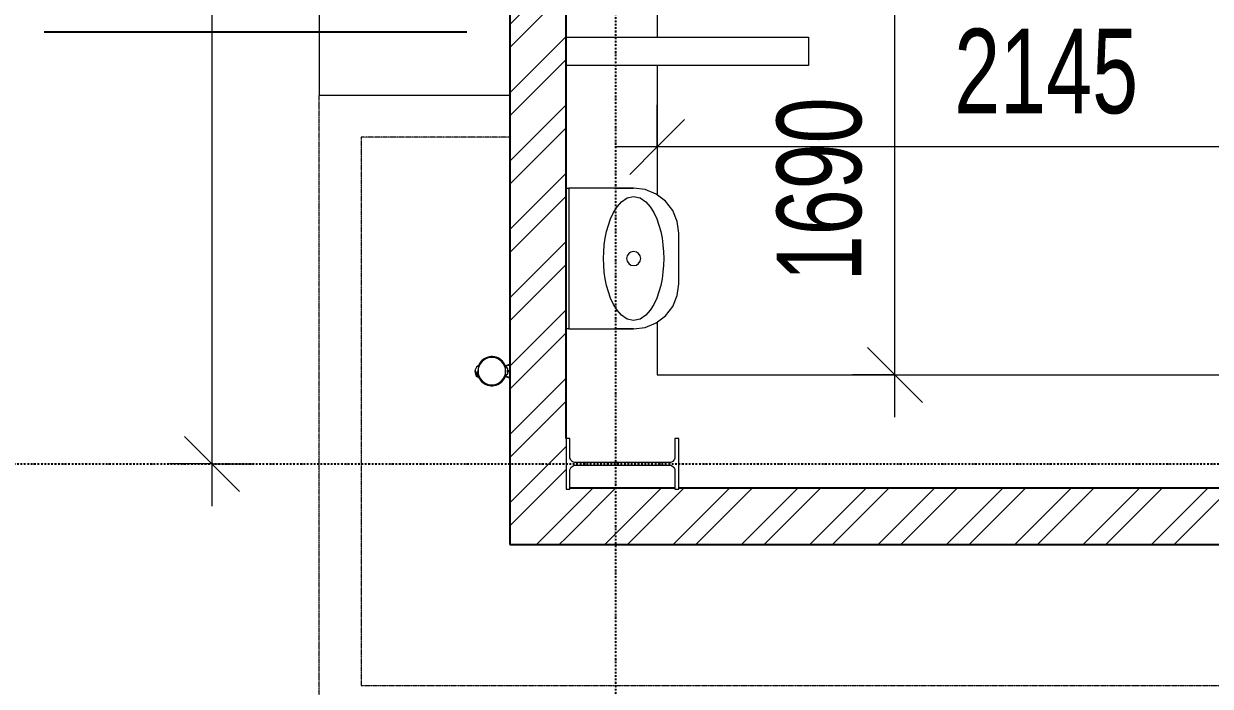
# Model space of a CAD drawing. Header units: millimetres. Extents: x 2179 to 44859, y 3478 to 159868.
# Drawn here: x 17199 to 21410, y 124911 to 127262 of the extents above; entities that cross this region are included whole.
import ezdxf

# ---------------------------------------------------------------- set-up
doc = ezdxf.new("R2010")
doc.units = ezdxf.units.MM
for name, pattern in [('1_Čerchovaná 1_0mm', [2.4, 1.2, -0.6, 0, -0.6]), ('1_Čerchovaná 6_0mm', [12, 6, -3, 0, -3]), ('3_Čárkovaná 1_0mm', [2, 1, -1])]:
    doc.linetypes.add(name, pattern=pattern)
for name, color, linetype, lineweight in [('A-ANNO-DIMS', 7, 'Continuous', 9), ('A-ANNO-DIMS-150', 7, 'Continuous', 9), ('A-DETL-MBND', 7, '3_Čárkovaná 1_0mm', 9), ('A-FLOR', 7, 'Continuous', 9), ('A-WALL', 7, 'Continuous', 9), ('A-WALL-1', 7, 'Continuous', 25), ('G-ANNO-DIMS-1', 7, 'Continuous', 25), ('P-SANR-FIXT', 7, 'Continuous', 9), ('S-COLS', 7, 'Continuous', 9)]:
    doc.layers.add(name, color=color, linetype=linetype, lineweight=lineweight)
for name, color, linetype, lineweight, true_color in [('A-GENM-1', 7, 'Continuous', 9, 0x646464), ('A-GENM-2', 7, '1_Čerchovaná 1_0mm', 9, 0x646464), ('A-WALL-PATT-1', 9, 'Continuous', 9, 0x808080), ('S-GRID-1', 9, '1_Čerchovaná 6_0mm', 25, 0x808080)]:
    doc.layers.add(name, color=color, linetype=linetype, lineweight=lineweight, true_color=true_color)
doc.styles.add('Arial_1', font='arial.ttf', dxfattribs={"width": 0.7, "height": 300})
doc.dimstyles.new('Vnitřní_-_průhledné_1', dxfattribs={"dimscale": 304.8, "dimtxt": 306.07782, "dimasz": 0.639764, "dimexe": 0.492126, "dimexo": 0.0625, "dimgap": 0.098425, "dimtad": 1, "dimdec": 0, "dimrnd": 5, "dimzin": 0, "dimdsep": 46, "dimtxsty": 'Arial_1', "dimblk1": 'OBLIQUE', "dimblk2": 'OBLIQUE', "dimsah": 1, "dimcen": 0.09, "dimdle": 0.492126, "dimazin": 0, "dimtfac": 1, "dimtdec": 4, "dimtix": 1, "dimtmove": 2, "dimatfit": 3, "dimfxl": 0.492126, "dimfxlon": 1, "dimtvp": 1, "dimtolj": 1, "dimtzin": 0, "dimarcsym": 2})
pattern_1 = [(45.00036, (-161918.41, 0), (-121.23422, 121.2327), []), (45.00036, (-161837.59, 0.0005), (-121.23422, 121.2327), [])]

# ---------------------------------------------------------------- blocks, each defined once
blk = doc.blocks.new('Sloup IPE - 388045-1NP _ stroje - KOTVÍCÍ BODY')
at = {"layer": 'S-COLS'}
for p, q in [((219972.9, 14540), (219880.2, 14385.7)), ((219951.1, 14477.6), (219984.5, 14533.1)), ((219984.5, 14533.1), (219972.9, 14540)), ((220242, 14278.3), (219958.3, 14448.8)), ((219891.7, 14378.8), (219925.1, 14434.2)), ((219953.9, 14441.4), (220237.6, 14270.9)), ((219880.2, 14385.7), (219891.7, 14378.8)), ((220223, 14179.7), (220315.7, 14333.9)), ((220304.2, 14340.9), (220270.8, 14285.4)), ((220315.7, 14333.9), (220304.2, 14340.9)), ((220244.8, 14242.1), (220211.4, 14186.6)), ((220211.4, 14186.6), (220223, 14179.7))]:
    blk.add_line(p, q, dxfattribs=at)
at = {"layer": 'S-COLS', "flags": 128}
for points in [[(219925.1, 14434.2), (219927.9, 14438), (219931.6, 14441), (219935.8, 14443.1), (219940.3, 14444.2), (219945, 14444.3), (219949.6, 14443.4), (219953.9, 14441.4)], [(219958.3, 14448.8), (219954.6, 14451.7), (219951.6, 14455.3), (219949.5, 14459.5), (219948.3, 14464), (219948.2, 14468.7), (219949.2, 14473.3), (219951.1, 14477.6)], [(220270.8, 14285.4), (220268, 14281.7), (220264.4, 14278.7), (220260.2, 14276.6), (220255.6, 14275.4), (220250.9, 14275.4), (220246.3, 14276.3), (220242, 14278.3)], [(220237.6, 14270.9), (220241.3, 14268), (220244.3, 14264.4), (220246.5, 14260.2), (220247.6, 14255.7), (220247.7, 14251), (220246.7, 14246.4), (220244.8, 14242.1)]]:
    blk.add_lwpolyline(points, dxfattribs=at)
blk = doc.blocks.new('Construction_Roof-Accessories_Lindab_Round- - Lindab Round Downpipe System 150_100 High Build Polyester 001 Antique White-794159-1NP _ stroje - KOTVÍCÍ BODY')
at = {"layer": 'A-GENM-1'}
for p, q in [((180825.9, 126048.4), (180826.7, 126048.4)), ((180826.7, 126048.4), (180825.9, 126048.4)), ((180827.2, 126044.8), (180828, 126044.8)), ((180828, 126044.8), (180827.2, 126044.8)), ((180827.2, 126044.8), (180828, 126044.8)), ((180828.7, 126042.9), (180827.8, 126042.9)), ((180828.7, 126042.9), (180827.8, 126042.9)), ((180842.2, 126053.7), (180829.1, 126047.9)), ((180829.4, 126047.2), (180842.2, 126052.8)), ((180723.4, 126022.1), (180724.4, 126022.3)), ((180726.5, 126026), (180725.2, 126025.6)), ((180728.1, 126026.1), (180727.3, 126026.1)), ((180728.4, 126013.6), (180729.4, 126014.2)), ((180729.1, 126012.8), (180729, 126010.3)), ((180729.9, 126012.8), (180729.1, 126012.8)), ((180729.8, 126010.3), (180729.9, 126012.8)), ((180826.7, 126010.1), (180825.9, 126010.1)), ((180825.9, 126010.1), (180826.7, 126010.1)), ((180828, 126013.7), (180827.2, 126013.7)), ((180827.2, 126013.7), (180828, 126013.7)), ((180828, 126013.7), (180827.2, 126013.7)), ((180827.8, 126015.5), (180828.7, 126015.5)), ((180827.8, 126015.5), (180828.7, 126015.5)), ((180829.1, 126010.6), (180842.2, 126005)), ((180842.2, 126006), (180829.4, 126011.3)), ((180836.2, 126032.8), (180835.4, 126032.8)), ((180835.4, 126032.8), (180836.2, 126032.8)), ((180835.4, 126025.8), (180836.2, 126025.8)), ((180836.2, 126025.8), (180835.4, 126025.8)), ((180836.4, 126030.8), (180835.6, 126030.8)), ((180836.4, 126030.8), (180835.6, 126030.8)), ((180836.4, 126030.8), (180835.6, 126030.8)), ((180836.4, 126030.8), (180835.6, 126030.8)), ((180835.6, 126027.7), (180836.4, 126027.7)), ((180836.4, 126027.7), (180835.6, 126027.7)), ((180835.6, 126027.7), (180836.4, 126027.7)), ((180836.4, 126027.7), (180835.6, 126027.7))]:
    blk.add_line(p, q, dxfattribs=at)
for centre, radius, start, end in [((180778.9, 126029.2), 50, 0, 180), ((180778.9, 126029.2), 49, 0, 180), ((180778.8, 126029.2), 51.6, 16.3681, 157.3931), ((180778.8, 126029.2), 50.8, 16.3681, 157.3931), ((180778.8, 126029.2), 51.6, 21.7567, 80.1575), ((180778.8, 126029.2), 50.8, 22.1204, 80.0009), ((180743.2, 126028), 24.4, 127.0395, 230.0783), ((180743.2, 126028), 23.6, 127.6767, 230.0783), ((180730.2, 126045.4), 2.73, 97.2723, 129.3572), ((180730.2, 126045.4), 1.93, 97.2723, 139.0987), ((180729.7, 126049.7), 1.62, 277.2723, 337.3931), ((180729.7, 126049.7), 2.42, 277.2723, 337.3931), ((180830.8, 126044.7), 3.6, 118, 178.6506), ((180830.6, 126044.5), 3.23, 196.3681, 264.5913), ((180830.8, 126044.7), 2.8, 118, 178.265), ((180830.6, 126044.5), 2.43, 196.3681, 264.5913), ((180829.9, 126036.3), 5, 11.7107, 84.5913), ((180829.9, 126036.3), 5.8, 11.7107, 83.3681), ((180795.9, 126029.2), 39.6, 5.0756, 11.7107), ((180795.9, 126029.2), 40.4, 4.9749, 11.7107), ((180726.1, 126022.9), 2.81, 109.1156, 196.8844), ((180756.4, 126031.8), 33.4, 196.48, 212.8493), ((180726.7, 126025.5), 0.615, 4.1522, 109.1156), ((180778.8, 126029.2), 51.6, 183.5413, 343.6779), ((180778.8, 126029.2), 51.6, 184.1522, 196.9374), ((180728.4, 126010.4), 1.4, 230.0783, 357.0507), ((180728.4, 126010.4), 0.601, 230.0783, 355.9217), ((180778.8, 126029.2), 50.8, 183.5971, 343.6852), ((180778.9, 126029.2), 50, 180, 0), ((180778.9, 126029.2), 49, 180, 0), ((180778.8, 126029.2), 50.8, 279.9991, 337.8843), ((180778.8, 126029.2), 51.6, 279.8425, 338.2417), ((180830.8, 126013.8), 3.6, 181.3494, 242), ((180830.6, 126014), 3.23, 95.4087, 162.8146), ((180830.8, 126013.8), 2.8, 181.735, 242), ((180830.6, 126014), 2.43, 95.4087, 162.6821), ((180829.9, 126022.2), 5, 275.4087, 348.2893), ((180829.9, 126022.2), 5.8, 276.6319, 348.2893), ((180795.9, 126029.2), 39.6, 348.2893, 355.0705), ((180795.9, 126029.2), 40.4, 348.2893, 355.1683)]:
    blk.add_arc(centre, radius, start, end, dxfattribs=at)
for points, knots in [([(180787.6, 126080.1), (180786.6, 126080.3), (180784.7, 126080.5), (180782, 126080.8), (180779.4, 126080.9), (180777, 126080.8), (180774.9, 126080.7), (180773.3, 126080.6), (180772, 126080.4), (180771.2, 126080.3), (180771, 126080.3), (180771.5, 126080.3), (180772.7, 126080.5), (180773.9, 126080.6), (180775, 126080.7), (180776.2, 126080.8), (180778, 126080.9), (180781.7, 126080.8), (180785.2, 126080.5), (180787.6, 126080.1)], [0, 0, 0, 0, 0.055556, 0.111111, 0.166667, 0.222222, 0.277778, 0.333333, 0.388889, 0.444444, 0.513889, 0.583333, 0.652778, 0.6875, 0.722222, 0.756944, 0.791667, 0.861111, 1, 1, 1, 1]), ([(180787.6, 126079.3), (180786.6, 126079.5), (180784.7, 126079.7), (180782, 126080), (180779.4, 126080.1), (180777, 126080), (180774.9, 126079.9), (180773.3, 126079.8), (180772, 126079.6), (180771.2, 126079.5), (180771, 126079.5), (180771.5, 126079.5), (180772.7, 126079.7), (180773.9, 126079.8), (180775, 126079.9), (180776.2, 126080), (180778, 126080.1), (180781.7, 126080), (180785.2, 126079.7), (180787.6, 126079.3)], [0, 0, 0, 0, 0.055556, 0.111111, 0.166667, 0.222222, 0.277778, 0.333333, 0.388889, 0.444444, 0.513889, 0.583333, 0.652778, 0.6875, 0.722222, 0.756944, 0.791667, 0.861111, 1, 1, 1, 1]), ([(180825.9, 126048.4), (180825.9, 126048.2), (180826.1, 126047.8), (180826.3, 126047.3), (180826.4, 126046.9), (180826.5, 126046.7), (180826.5, 126046.6), (180826.5, 126046.6), (180826.5, 126046.6)], [-1, -1, -1, -1, -0.785714, -0.571429, -0.428571, -0.285714, -0.142857, 0, 0, 0, 0]), ([(180826.5, 126046.6), (180826.5, 126046.6), (180826.5, 126046.6), (180826.5, 126046.8), (180826.4, 126047), (180826.3, 126047.2), (180826.1, 126047.7), (180826, 126048.1), (180825.9, 126048.4)], [-1, -1, -1, -1, -0.785714, -0.678571, -0.571429, -0.428571, -0.285714, 0, 0, 0, 0]), ([(180826.5, 126046.6), (180826.5, 126046.6), (180826.5, 126046.6), (180826.6, 126046.5), (180826.6, 126046.3), (180826.8, 126046), (180826.9, 126045.7), (180827, 126045.4)], [-1, -1, -1, -1, -0.833333, -0.666667, -0.5, -0.333333, 0, 0, 0, 0]), ([(180827, 126045.4), (180826.9, 126045.7), (180826.8, 126046), (180826.6, 126046.3), (180826.6, 126046.5), (180826.5, 126046.6), (180826.5, 126046.6), (180826.5, 126046.6)], [-1, -1, -1, -1, -0.666667, -0.5, -0.333333, -0.166667, 0, 0, 0, 0]), ([(180826.7, 126048.4), (180826.8, 126048.2), (180827, 126047.8), (180827.1, 126047.3), (180827.3, 126046.9), (180827.3, 126046.7), (180827.4, 126046.6), (180827.4, 126046.6), (180827.4, 126046.6)], [-1, -1, -1, -1, -0.785714, -0.571429, -0.428571, -0.285714, -0.142857, 0, 0, 0, 0]), ([(180827.4, 126046.6), (180827.4, 126046.6), (180827.4, 126046.6), (180827.3, 126046.8), (180827.3, 126047), (180827.2, 126047.2), (180827, 126047.7), (180826.8, 126048.1), (180826.7, 126048.4)], [-1, -1, -1, -1, -0.785714, -0.678571, -0.571429, -0.428571, -0.285714, 0, 0, 0, 0]), ([(180827, 126045.4), (180827, 126045.2), (180827.2, 126044.8), (180827.3, 126044.3), (180827.5, 126043.9), (180827.5, 126043.7), (180827.5, 126043.6)], [-1, -1, -1, -1, -0.7, -0.4, -0.2, 0, 0, 0, 0]), ([(180827.5, 126043.6), (180827.5, 126043.7), (180827.4, 126044.1), (180827.2, 126044.7), (180827, 126045.2), (180827, 126045.4)], [-1, -1, -1, -1, -0.7, -0.4, 0, 0, 0, 0]), ([(180827.4, 126046.6), (180827.4, 126046.6), (180827.4, 126046.6), (180827.4, 126046.5), (180827.5, 126046.3), (180827.6, 126046), (180827.7, 126045.7), (180827.8, 126045.4)], [-1, -1, -1, -1, -0.833333, -0.666667, -0.5, -0.333333, 0, 0, 0, 0]), ([(180827.8, 126045.4), (180827.7, 126045.7), (180827.6, 126046), (180827.5, 126046.3), (180827.4, 126046.5), (180827.4, 126046.6), (180827.4, 126046.6), (180827.4, 126046.6)], [-1, -1, -1, -1, -0.666667, -0.5, -0.333333, -0.166667, 0, 0, 0, 0]), ([(180827.8, 126042.9), (180827.8, 126042.9), (180827.8, 126043), (180827.8, 126043), (180827.7, 126043.1), (180827.6, 126043.3), (180827.6, 126043.5), (180827.5, 126043.6)], [-1, -1, -1, -1, -0.75, -0.625, -0.5, -0.25, 0, 0, 0, 0]), ([(180827.5, 126043.6), (180827.6, 126043.5), (180827.6, 126043.3), (180827.7, 126043.1), (180827.8, 126043), (180827.8, 126043), (180827.8, 126042.9), (180827.8, 126042.9)], [-1, -1, -1, -1, -0.75, -0.5, -0.375, -0.25, 0, 0, 0, 0]), ([(180827.8, 126045.4), (180827.9, 126045.1), (180828, 126044.7), (180828.2, 126044.2), (180828.3, 126043.9), (180828.3, 126043.8)], [-1, -1, -1, -1, -0.5, -0.25, 0, 0, 0, 0]), ([(180828.3, 126043.8), (180828.3, 126043.9), (180828.2, 126044.2), (180828, 126044.7), (180827.9, 126045.1), (180827.8, 126045.4)], [-1, -1, -1, -1, -0.75, -0.5, 0, 0, 0, 0]), ([(180828.7, 126042.9), (180828.8, 126042.9), (180828.7, 126042.9), (180828.7, 126043), (180828.6, 126043.1), (180828.5, 126043.3), (180828.4, 126043.6), (180828.3, 126043.8)], [-1, -1, -1, -1, -0.85, -0.7, -0.55, -0.4, 0, 0, 0, 0]), ([(180828.3, 126043.8), (180828.4, 126043.7), (180828.4, 126043.5), (180828.5, 126043.3), (180828.6, 126043.2), (180828.7, 126043.1), (180828.7, 126043), (180828.7, 126043), (180828.7, 126042.9), (180828.7, 126042.9)], [-1, -1, -1, -1, -0.75, -0.625, -0.5, -0.375, -0.25, -0.125, 0, 0, 0, 0]), ([(180828.7, 126042.9), (180828.7, 126042.9), (180828.7, 126043), (180828.7, 126043), (180828.7, 126043.1), (180828.6, 126043.2), (180828.5, 126043.3), (180828.4, 126043.5), (180828.4, 126043.7), (180828.3, 126043.8)], [-1, -1, -1, -1, -0.875, -0.75, -0.625, -0.5, -0.375, -0.25, 0, 0, 0, 0]), ([(180828.3, 126043.8), (180828.4, 126043.6), (180828.5, 126043.4), (180828.6, 126043.2), (180828.6, 126043.1), (180828.7, 126043), (180828.7, 126043), (180828.7, 126043), (180828.7, 126042.9)], [-1, -1, -1, -1, -0.7, -0.55, -0.4, -0.3, -0.2, -0.1, -0.1, -0.1, -0.1]), ([(180826.5, 126011.9), (180826.5, 126011.9), (180826.5, 126011.9), (180826.5, 126011.8), (180826.4, 126011.5), (180826.3, 126011.2), (180826.1, 126010.7), (180825.9, 126010.3), (180825.9, 126010.1)], [0, 0, 0, 0, 0.142857, 0.285714, 0.428571, 0.571429, 0.785714, 1, 1, 1, 1]), ([(180825.9, 126010.1), (180826, 126010.4), (180826.1, 126010.8), (180826.3, 126011.3), (180826.4, 126011.5), (180826.5, 126011.7), (180826.5, 126011.9), (180826.5, 126011.9), (180826.5, 126011.9)], [0, 0, 0, 0, 0.285714, 0.428571, 0.571429, 0.678571, 0.785714, 1, 1, 1, 1]), ([(180827, 126013.1), (180826.9, 126012.8), (180826.8, 126012.5), (180826.6, 126012.2), (180826.6, 126012), (180826.5, 126011.9), (180826.5, 126011.9), (180826.5, 126011.9)], [0, 0, 0, 0, 0.333333, 0.5, 0.666667, 0.833333, 1, 1, 1, 1]), ([(180826.5, 126011.9), (180826.5, 126011.9), (180826.5, 126011.9), (180826.6, 126012), (180826.6, 126012.2), (180826.8, 126012.5), (180826.9, 126012.8), (180827, 126013.1)], [0, 0, 0, 0, 0.166667, 0.333333, 0.5, 0.666667, 1, 1, 1, 1]), ([(180827.4, 126011.9), (180827.4, 126011.9), (180827.4, 126011.9), (180827.3, 126011.8), (180827.3, 126011.5), (180827.1, 126011.2), (180827, 126010.7), (180826.8, 126010.3), (180826.7, 126010.1)], [0, 0, 0, 0, 0.142857, 0.285714, 0.428571, 0.571429, 0.785714, 1, 1, 1, 1]), ([(180826.7, 126010.1), (180826.8, 126010.4), (180827, 126010.8), (180827.2, 126011.3), (180827.3, 126011.5), (180827.3, 126011.7), (180827.4, 126011.9), (180827.4, 126011.9), (180827.4, 126011.9)], [0, 0, 0, 0, 0.285714, 0.428571, 0.571429, 0.678571, 0.785714, 1, 1, 1, 1]), ([(180827.6, 126015), (180827.5, 126014.9), (180827.5, 126014.7), (180827.3, 126014.2), (180827.2, 126013.7), (180827, 126013.3), (180827, 126013.1)], [0, 0, 0, 0, 0.2, 0.4, 0.7, 1, 1, 1, 1]), ([(180827, 126013.1), (180827.1, 126013.3), (180827.2, 126013.8), (180827.4, 126014.5), (180827.5, 126014.8), (180827.6, 126015)], [0, 0, 0, 0, 0.4, 0.7, 1, 1, 1, 1]), ([(180827.8, 126013.1), (180827.7, 126012.8), (180827.6, 126012.5), (180827.5, 126012.2), (180827.4, 126011.9), (180827.4, 126011.8), (180827.4, 126011.9)], [0, 0, 0, 0, 0.333333, 0.5, 0.666667, 1, 1, 1, 1]), ([(180827.4, 126011.9), (180827.4, 126011.8), (180827.4, 126011.9), (180827.5, 126012.2), (180827.6, 126012.5), (180827.7, 126012.8), (180827.8, 126013.1)], [0, 0, 0, 0, 0.333333, 0.5, 0.666667, 1, 1, 1, 1]), ([(180828.3, 126014.7), (180828.3, 126014.6), (180828.2, 126014.4), (180828, 126013.8), (180827.9, 126013.4), (180827.8, 126013.1)], [0, 0, 0, 0, 0.25, 0.5, 1, 1, 1, 1]), ([(180827.8, 126013.1), (180827.9, 126013.4), (180828, 126013.8), (180828.2, 126014.4), (180828.3, 126014.6), (180828.3, 126014.7)], [0, 0, 0, 0, 0.5, 0.75, 1, 1, 1, 1]), ([(180828.3, 126014.7), (180828.4, 126015), (180828.5, 126015.2), (180828.6, 126015.4), (180828.7, 126015.5), (180828.7, 126015.5), (180828.8, 126015.6), (180828.7, 126015.5)], [0, 0, 0, 0, 0.4, 0.55, 0.7, 0.85, 1, 1, 1, 1]), ([(180828.7, 126015.5), (180828.7, 126015.5), (180828.7, 126015.5), (180828.7, 126015.5), (180828.7, 126015.4), (180828.6, 126015.3), (180828.5, 126015.2), (180828.4, 126015), (180828.4, 126014.9), (180828.3, 126014.7)], [0, 0, 0, 0, 0.125, 0.25, 0.375, 0.5, 0.625, 0.75, 1, 1, 1, 1]), ([(180828.3, 126014.7), (180828.4, 126014.9), (180828.4, 126015), (180828.5, 126015.2), (180828.6, 126015.3), (180828.7, 126015.4), (180828.7, 126015.5), (180828.7, 126015.5), (180828.7, 126015.5), (180828.7, 126015.5)], [0, 0, 0, 0, 0.25, 0.375, 0.5, 0.625, 0.75, 0.875, 1, 1, 1, 1]), ([(180828.7, 126015.5), (180828.8, 126015.5), (180828.8, 126015.5), (180828.7, 126015.5), (180828.7, 126015.5), (180828.7, 126015.4), (180828.6, 126015.3), (180828.5, 126015.1), (180828.4, 126014.9), (180828.3, 126014.7)], [0, 0, 0, 0, 0.1, 0.2, 0.3, 0.4, 0.55, 0.7, 1, 1, 1, 1]), ([(180835.6, 126030.8), (180835.6, 126030.8), (180835.6, 126030.9), (180835.5, 126031.2), (180835.5, 126031.5), (180835.5, 126032), (180835.5, 126032.5), (180835.4, 126032.8)], [-1, -1, -1, -1, -0.785714, -0.571429, -0.428571, -0.285714, 0, 0, 0, 0]), ([(180835.4, 126032.8), (180835.5, 126032.5), (180835.5, 126032.1), (180835.5, 126031.6), (180835.5, 126031.2), (180835.6, 126030.9), (180835.6, 126030.8), (180835.6, 126030.8)], [-1, -1, -1, -1, -0.785714, -0.571429, -0.428571, -0.285714, 0, 0, 0, 0]), ([(180835.4, 126025.8), (180835.4, 126025.8), (180835.5, 126026), (180835.5, 126026.5), (180835.5, 126027.1), (180835.6, 126027.7), (180835.6, 126028.3), (180835.6, 126028.8), (180835.6, 126029.3), (180835.6, 126029.9), (180835.6, 126030.5), (180835.5, 126031.1), (180835.5, 126031.6), (180835.5, 126032), (180835.5, 126032.4), (180835.4, 126032.6), (180835.4, 126032.8), (180835.4, 126032.8), (180835.4, 126032.8)], [-1, -1, -1, -1, -0.861111, -0.791667, -0.722222, -0.652778, -0.583333, -0.548611, -0.513889, -0.444444, -0.388889, -0.333333, -0.277778, -0.222222, -0.166667, -0.111111, -0.055556, 0, 0, 0, 0]), ([(180835.4, 126032.8), (180835.4, 126032.8), (180835.4, 126032.7), (180835.5, 126032.1), (180835.5, 126031.6), (180835.6, 126031), (180835.6, 126030.4), (180835.6, 126029.9), (180835.6, 126029.4), (180835.6, 126028.8), (180835.6, 126028.1), (180835.6, 126027.6), (180835.5, 126027.1), (180835.5, 126026.6), (180835.5, 126026.3), (180835.5, 126026), (180835.4, 126025.9), (180835.4, 126025.8), (180835.4, 126025.8)], [-1, -1, -1, -1, -0.861111, -0.791667, -0.722222, -0.652778, -0.583333, -0.548611, -0.513889, -0.444444, -0.388889, -0.333333, -0.277778, -0.222222, -0.166667, -0.111111, -0.055556, 0, 0, 0, 0]), ([(180835.4, 126025.8), (180835.5, 126026.2), (180835.5, 126026.6), (180835.5, 126027.2), (180835.6, 126027.6), (180835.6, 126027.7), (180835.6, 126027.7)], [-1, -1, -1, -1, -0.666667, -0.5, -0.333333, 0, 0, 0, 0]), ([(180835.6, 126027.7), (180835.6, 126027.7), (180835.6, 126027.6), (180835.5, 126027.2), (180835.5, 126026.6), (180835.5, 126026.2), (180835.4, 126025.8)], [-1, -1, -1, -1, -0.666667, -0.5, -0.333333, 0, 0, 0, 0]), ([(180835.6, 126027.7), (180835.6, 126027.6), (180835.5, 126027.3), (180835.5, 126027.1), (180835.5, 126026.9), (180835.5, 126026.8), (180835.5, 126026.7), (180835.5, 126026.7), (180835.5, 126026.8), (180835.5, 126027.1), (180835.5, 126027.3), (180835.6, 126027.6), (180835.6, 126027.9), (180835.6, 126028.2), (180835.6, 126028.6), (180835.6, 126028.9), (180835.6, 126029.2), (180835.6, 126029.6), (180835.6, 126029.9), (180835.6, 126030.3), (180835.6, 126030.6), (180835.6, 126030.9), (180835.5, 126031.1), (180835.5, 126031.3), (180835.5, 126031.5), (180835.5, 126031.6), (180835.5, 126031.7), (180835.5, 126031.8), (180835.5, 126031.8), (180835.5, 126031.7), (180835.5, 126031.6), (180835.5, 126031.5), (180835.5, 126031.4), (180835.5, 126031.2), (180835.6, 126031), (180835.6, 126030.8)], [-1, -1, -1, -1, -0.958333, -0.916667, -0.895833, -0.875, -0.833333, -0.791667, -0.75, -0.708333, -0.666667, -0.638889, -0.611111, -0.583333, -0.555556, -0.527778, -0.5, -0.472222, -0.444444, -0.416667, -0.388889, -0.361111, -0.333333, -0.305556, -0.277778, -0.25, -0.222222, -0.194444, -0.166667, -0.138889, -0.111111, -0.097222, -0.083333, -0.055556, 0, 0, 0, 0]), ([(180835.6, 126030.8), (180835.6, 126030.9), (180835.5, 126031.2), (180835.5, 126031.4), (180835.5, 126031.6), (180835.5, 126031.7), (180835.5, 126031.8), (180835.5, 126031.8), (180835.5, 126031.7), (180835.5, 126031.4), (180835.5, 126031.2), (180835.6, 126030.9), (180835.6, 126030.6), (180835.6, 126030.3), (180835.6, 126029.9), (180835.6, 126029.6), (180835.6, 126029.2), (180835.6, 126028.9), (180835.6, 126028.6), (180835.6, 126028.2), (180835.6, 126027.9), (180835.6, 126027.6), (180835.5, 126027.4), (180835.5, 126027.2), (180835.5, 126027), (180835.5, 126026.9), (180835.5, 126026.8), (180835.5, 126026.7), (180835.5, 126026.7), (180835.5, 126026.8), (180835.5, 126026.9), (180835.5, 126027), (180835.5, 126027.1), (180835.5, 126027.3), (180835.6, 126027.5), (180835.6, 126027.7)], [-1, -1, -1, -1, -0.958333, -0.916667, -0.895833, -0.875, -0.833333, -0.791667, -0.75, -0.708333, -0.666667, -0.638889, -0.611111, -0.583333, -0.555556, -0.527778, -0.5, -0.472222, -0.444444, -0.416667, -0.388889, -0.361111, -0.333333, -0.305556, -0.277778, -0.25, -0.222222, -0.194444, -0.166667, -0.138889, -0.111111, -0.097222, -0.083333, -0.055556, 0, 0, 0, 0]), ([(180836.2, 126032.8), (180836.3, 126032.5), (180836.3, 126032.1), (180836.3, 126031.6), (180836.3, 126031.2), (180836.4, 126030.9), (180836.4, 126030.8), (180836.4, 126030.8)], [-1, -1, -1, -1, -0.785714, -0.571429, -0.428571, -0.285714, 0, 0, 0, 0]), ([(180836.4, 126030.8), (180836.4, 126030.8), (180836.4, 126030.9), (180836.3, 126031.2), (180836.3, 126031.5), (180836.3, 126032), (180836.3, 126032.5), (180836.2, 126032.8)], [-1, -1, -1, -1, -0.785714, -0.571429, -0.428571, -0.285714, 0, 0, 0, 0]), ([(180836.2, 126032.8), (180836.2, 126032.8), (180836.2, 126032.7), (180836.3, 126032.1), (180836.3, 126031.6), (180836.4, 126031), (180836.4, 126030.4), (180836.4, 126029.9), (180836.4, 126029.4), (180836.4, 126028.8), (180836.4, 126028.1), (180836.4, 126027.6), (180836.3, 126027.1), (180836.3, 126026.6), (180836.3, 126026.3), (180836.3, 126026), (180836.2, 126025.9), (180836.2, 126025.8), (180836.2, 126025.8)], [-1, -1, -1, -1, -0.861111, -0.791667, -0.722222, -0.652778, -0.583333, -0.548611, -0.513889, -0.444444, -0.388889, -0.333333, -0.277778, -0.222222, -0.166667, -0.111111, -0.055556, 0, 0, 0, 0]), ([(180836.2, 126025.8), (180836.2, 126025.8), (180836.3, 126026), (180836.3, 126026.5), (180836.3, 126027.1), (180836.4, 126027.7), (180836.4, 126028.3), (180836.4, 126028.8), (180836.4, 126029.3), (180836.4, 126029.9), (180836.4, 126030.5), (180836.3, 126031.1), (180836.3, 126031.6), (180836.3, 126032), (180836.3, 126032.4), (180836.2, 126032.6), (180836.2, 126032.8), (180836.2, 126032.8), (180836.2, 126032.8)], [-1, -1, -1, -1, -0.861111, -0.791667, -0.722222, -0.652778, -0.583333, -0.548611, -0.513889, -0.444444, -0.388889, -0.333333, -0.277778, -0.222222, -0.166667, -0.111111, -0.055556, 0, 0, 0, 0]), ([(180836.4, 126027.7), (180836.4, 126027.7), (180836.4, 126027.6), (180836.3, 126027.2), (180836.3, 126026.6), (180836.3, 126026.2), (180836.2, 126025.8)], [-1, -1, -1, -1, -0.666667, -0.5, -0.333333, 0, 0, 0, 0]), ([(180836.2, 126025.8), (180836.3, 126026.2), (180836.3, 126026.6), (180836.3, 126027.2), (180836.4, 126027.6), (180836.4, 126027.7), (180836.4, 126027.7)], [-1, -1, -1, -1, -0.666667, -0.5, -0.333333, 0, 0, 0, 0]), ([(180836.4, 126030.8), (180836.4, 126030.9), (180836.3, 126031.2), (180836.3, 126031.4), (180836.3, 126031.6), (180836.3, 126031.7), (180836.3, 126031.8), (180836.3, 126031.8), (180836.3, 126031.7), (180836.3, 126031.4), (180836.3, 126031.2), (180836.4, 126030.9), (180836.4, 126030.6), (180836.4, 126030.3), (180836.4, 126029.9), (180836.4, 126029.6), (180836.4, 126029.2), (180836.4, 126028.9), (180836.4, 126028.6), (180836.4, 126028.2), (180836.4, 126027.9), (180836.4, 126027.6), (180836.3, 126027.4), (180836.3, 126027.2), (180836.3, 126027), (180836.3, 126026.9), (180836.3, 126026.8), (180836.3, 126026.7), (180836.3, 126026.7), (180836.3, 126026.8), (180836.3, 126026.9), (180836.3, 126027), (180836.3, 126027.1), (180836.3, 126027.3), (180836.4, 126027.5), (180836.4, 126027.7)], [-1, -1, -1, -1, -0.958333, -0.916667, -0.895833, -0.875, -0.833333, -0.791667, -0.75, -0.708333, -0.666667, -0.638889, -0.611111, -0.583333, -0.555556, -0.527778, -0.5, -0.472222, -0.444444, -0.416667, -0.388889, -0.361111, -0.333333, -0.305556, -0.277778, -0.25, -0.222222, -0.194444, -0.166667, -0.138889, -0.111111, -0.097222, -0.083333, -0.055556, 0, 0, 0, 0]), ([(180836.4, 126027.7), (180836.4, 126027.6), (180836.3, 126027.3), (180836.3, 126027.1), (180836.3, 126026.9), (180836.3, 126026.8), (180836.3, 126026.7), (180836.3, 126026.7), (180836.3, 126026.8), (180836.3, 126027.1), (180836.3, 126027.3), (180836.4, 126027.6), (180836.4, 126027.9), (180836.4, 126028.2), (180836.4, 126028.6), (180836.4, 126028.9), (180836.4, 126029.2), (180836.4, 126029.6), (180836.4, 126029.9), (180836.4, 126030.3), (180836.4, 126030.6), (180836.4, 126030.9), (180836.3, 126031.1), (180836.3, 126031.3), (180836.3, 126031.5), (180836.3, 126031.6), (180836.3, 126031.7), (180836.3, 126031.8), (180836.3, 126031.8), (180836.3, 126031.7), (180836.3, 126031.6), (180836.3, 126031.5), (180836.3, 126031.4), (180836.3, 126031.2), (180836.4, 126031), (180836.4, 126030.8)], [-1, -1, -1, -1, -0.958333, -0.916667, -0.895833, -0.875, -0.833333, -0.791667, -0.75, -0.708333, -0.666667, -0.638889, -0.611111, -0.583333, -0.555556, -0.527778, -0.5, -0.472222, -0.444444, -0.416667, -0.388889, -0.361111, -0.333333, -0.305556, -0.277778, -0.25, -0.222222, -0.194444, -0.166667, -0.138889, -0.111111, -0.097222, -0.083333, -0.055556, 0, 0, 0, 0]), ([(180787.6, 125979.2), (180786.6, 125979), (180784.7, 125978.8), (180782, 125978.5), (180779.4, 125978.4), (180777, 125978.5), (180774.9, 125978.6), (180773.3, 125978.7), (180772, 125978.9), (180771.2, 125979), (180771, 125979), (180771.5, 125979), (180772.7, 125978.8), (180773.9, 125978.7), (180775, 125978.6), (180776.2, 125978.5), (180778, 125978.4), (180781.7, 125978.4), (180785.2, 125978.8), (180787.6, 125979.2)], [0, 0, 0, 0, 0.055556, 0.111111, 0.166667, 0.222222, 0.277778, 0.333333, 0.388889, 0.444444, 0.513889, 0.583333, 0.652778, 0.6875, 0.722222, 0.756944, 0.791667, 0.861111, 1, 1, 1, 1]), ([(180787.6, 125978.4), (180786.6, 125978.2), (180784.7, 125978), (180782, 125977.7), (180779.4, 125977.6), (180777, 125977.7), (180774.9, 125977.8), (180773.3, 125977.9), (180772, 125978.1), (180771.2, 125978.2), (180771, 125978.2), (180771.5, 125978.2), (180772.7, 125978), (180773.9, 125977.9), (180775, 125977.8), (180776.2, 125977.7), (180778, 125977.6), (180781.7, 125977.6), (180785.2, 125978), (180787.6, 125978.4)], [0, 0, 0, 0, 0.055556, 0.111111, 0.166667, 0.222222, 0.277778, 0.333333, 0.388889, 0.444444, 0.513889, 0.583333, 0.652778, 0.6875, 0.722222, 0.756944, 0.791667, 0.861111, 1, 1, 1, 1])]:
    blk.add_open_spline(points, degree=3, knots=knots, dxfattribs=at)
for points in [[(180827.2, 126044.8), (180827.2, 126044.7), (180827.3, 126044.4), (180827.4, 126043.9), (180827.5, 126043.7), (180827.5, 126043.6)], [(180827.5, 126043.6), (180827.5, 126043.7), (180827.4, 126043.9), (180827.3, 126044.4), (180827.2, 126044.7), (180827.2, 126044.8)], [(180827.5, 126043.6), (180827.6, 126043.5), (180827.6, 126043.3), (180827.7, 126043.1), (180827.8, 126043), (180827.8, 126042.9), (180827.8, 126042.9)], [(180827.8, 126042.9), (180827.8, 126042.9), (180827.8, 126043), (180827.7, 126043.1), (180827.6, 126043.3), (180827.6, 126043.5), (180827.5, 126043.6)], [(180828, 126044.8), (180828, 126044.7), (180828.1, 126044.5), (180828.2, 126044.1), (180828.3, 126043.9), (180828.3, 126043.8)], [(180828.3, 126043.8), (180828.3, 126043.9), (180828.2, 126044.1), (180828.1, 126044.5), (180828, 126044.7), (180828, 126044.8)], [(180827.6, 126015), (180827.5, 126014.9), (180827.4, 126014.6), (180827.3, 126014.2), (180827.2, 126013.8), (180827.2, 126013.7)], [(180827.2, 126013.7), (180827.2, 126013.8), (180827.3, 126014.2), (180827.4, 126014.6), (180827.5, 126014.9), (180827.6, 126015)], [(180827.6, 126015), (180827.6, 126015.1), (180827.6, 126015.2), (180827.7, 126015.4), (180827.8, 126015.5), (180827.8, 126015.6), (180827.8, 126015.5)], [(180827.8, 126015.5), (180827.8, 126015.6), (180827.8, 126015.5), (180827.7, 126015.4), (180827.6, 126015.2), (180827.6, 126015.1), (180827.6, 126015)], [(180827.8, 126015.5), (180827.8, 126015.5), (180827.8, 126015.5), (180827.7, 126015.4), (180827.6, 126015.2), (180827.6, 126015.1), (180827.6, 126015)], [(180827.6, 126015), (180827.6, 126015.1), (180827.6, 126015.2), (180827.7, 126015.4), (180827.8, 126015.5), (180827.8, 126015.5), (180827.8, 126015.5)], [(180828.3, 126014.7), (180828.3, 126014.6), (180828.2, 126014.4), (180828.1, 126014.1), (180828, 126013.8), (180828, 126013.7)], [(180828, 126013.7), (180828, 126013.8), (180828.1, 126014.1), (180828.2, 126014.4), (180828.3, 126014.6), (180828.3, 126014.7)]]:
    blk.add_open_spline(points, degree=3, dxfattribs=at)
blk = doc.blocks.new('Umyvadlo - 50x40 cm-459123-1NP _ stroje - KOTVÍCÍ BODY')
at = {"layer": 'P-SANR-FIXT'}
for p, q in [((-250, -6.9), (-250, 0)), ((-250, -10), (-250, -240)), ((250, -10), (-250, -10)), ((250, 0), (250, -6.9)), ((250, -240), (250, -10)), ((-90, -400), (90, -400))]:
    blk.add_line(p, q, dxfattribs=at)
at = {"layer": 'P-SANR-FIXT', "flags": 128}
for points in [[(-220, -240), (-214.7, -216.8), (-201.3, -196.9), (-183.3, -181), (-162.9, -168.3), (-141.2, -158.2), (-118.6, -150.2), (-95.4, -143.9), (-71.8, -139.2), (-48, -135.9), (-24, -134), (0, -133.3), (24, -134), (48, -135.9), (71.8, -139.2), (95.4, -143.9), (118.6, -150.2), (141.2, -158.2), (163, -168.3), (183.4, -181.1), (201.3, -197), (214.7, -216.7), (220, -240)], [(-250, -240), (-250, -220.8), (-250, -201.1), (-250, -181.1), (-250, -172)], [(250, -172), (250, -181.1), (250, -201.1), (250, -220.8), (250, -240)], [(-250, -240), (-244.5, -281.4), (-228.6, -320), (-203.1, -353.1), (-170, -378.6), (-131.4, -394.5), (-90, -400)], [(220, -240), (214.7, -263.3), (201.3, -283), (183.4, -298.9), (163, -311.7), (141.2, -321.8), (118.6, -329.8), (95.4, -336.1), (71.8, -340.8), (48, -344.1), (24, -346), (0, -346.7), (-24, -346), (-48, -344.1), (-71.8, -340.8), (-95.4, -336.1), (-118.6, -329.8), (-141.2, -321.8), (-162.9, -311.7), (-183.3, -299), (-201.3, -283.1), (-214.7, -263.2), (-220, -240)], [(90, -400), (131.4, -394.5), (170, -378.6), (203.1, -353.1), (228.6, -320), (244.5, -281.4), (250, -240)]]:
    blk.add_lwpolyline(points, dxfattribs=at)
at = {"layer": 'P-SANR-FIXT'}
for start, end in [(360, 180), (180, 360)]:
    blk.add_arc((0, -240), 25, start, end, dxfattribs=at)
for points in [[(250, 0), (250, -2.2), (250, -5.9), (250, -9.3), (250, -10), (250, -10)], [(-250, -10), (-250, -10), (-250, -9.3), (-250, -5.9), (-250, -2.2), (-250, 0)]]:
    blk.add_open_spline(points, degree=3, dxfattribs=at)
blk = doc.blocks.new('DIMBLOCK10-1NP _ stroje - KOTVÍCÍ BODY')
at = {"layer": 'A-ANNO-DIMS-150', "lineweight": 18}
for p, q in [((17866.9, 131797.9), (17769.4, 131895.4)), ((17866.9, 131797.9), (17964.4, 131700.4)), ((17866.9, 125700.4), (17769.4, 125797.9)), ((17866.9, 125700.4), (17964.4, 125602.9))]:
    blk.add_line(p, q, dxfattribs=at)
at = {"layer": 'A-ANNO-DIMS-150'}
for p, q in [((17866.9, 131797.9), (17716.9, 131797.9)), ((17866.9, 131797.9), (17866.9, 125550.4)), ((17866.9, 131797.9), (18016.9, 131797.9)), ((17866.9, 125700.4), (17716.9, 125700.4)), ((17866.9, 125700.4), (18016.9, 125700.4))]:
    blk.add_line(p, q, dxfattribs=at)
at = {"layer": 'A-ANNO-DIMS-150', "color": 0, "insert": (17447.4, 128109.1), "char_height": 300, "width": 768.491, "attachment_point": 1, "rotation": 90, "line_spacing_factor": 0.941778, "style": 'Arial_1'}
blk.add_mtext('6100', dxfattribs=at)
blk = doc.blocks.new('_Oblique')
at = {"color": 0, "linetype": 'ByBlock', "lineweight": -2}
blk.add_line((-0.5, -0.5), (0.5, 0.5), dxfattribs=at)
blk = doc.blocks.new('DIMBLOCK50-1NP _ stroje - KOTVÍCÍ BODY')
at = {"layer": 'A-ANNO-DIMS-150', "lineweight": 18}
for p, q in [((20290.9, 127706.8), (20193.4, 127804.3)), ((20290.9, 127706.8), (20388.4, 127609.3)), ((20290.9, 126015.9), (20193.4, 126113.4)), ((20290.9, 126015.9), (20388.4, 125918.4))]:
    blk.add_line(p, q, dxfattribs=at)
at = {"layer": 'A-ANNO-DIMS-150'}
for p, q in [((20290.9, 127706.8), (20140.9, 127706.8)), ((20290.9, 125865.9), (20290.9, 127706.8)), ((20290.9, 127706.8), (20440.9, 127706.8)), ((20290.9, 126015.9), (20140.9, 126015.9)), ((20290.9, 126015.9), (20440.9, 126015.9))]:
    blk.add_line(p, q, dxfattribs=at)
at = {"layer": 'A-ANNO-DIMS-150', "color": 0, "insert": (19871.4, 126348), "char_height": 300, "width": 768.491, "attachment_point": 1, "rotation": 90, "line_spacing_factor": 0.941778, "style": 'Arial_1'}
blk.add_mtext('1690', dxfattribs=at)
blk = doc.blocks.new('DIMBLOCK68-1NP _ stroje - KOTVÍCÍ BODY')
at = {"layer": 'A-ANNO-DIMS-150'}
for p, q in [((19447.3, 126824.7), (19447.3, 126974.7)), ((21592.4, 126824.7), (21592.4, 126974.7)), ((21592.4, 126824.7), (19297.3, 126824.7)), ((19447.3, 126824.7), (19447.3, 126674.7)), ((21592.4, 126824.7), (21592.4, 126674.7))]:
    blk.add_line(p, q, dxfattribs=at)
at = {"layer": 'A-ANNO-DIMS-150', "lineweight": 18}
for p, q in [((19447.3, 126824.7), (19544.8, 126922.2)), ((21592.4, 126824.7), (21689.9, 126922.2)), ((19447.3, 126824.7), (19349.8, 126727.2)), ((21592.4, 126824.7), (21494.9, 126727.2))]:
    blk.add_line(p, q, dxfattribs=at)
at = {"layer": 'A-ANNO-DIMS-150', "color": 0, "insert": (20501.5, 127244.2), "char_height": 300, "width": 768.491, "attachment_point": 1, "line_spacing_factor": 0.941778, "style": 'Arial_1'}
blk.add_mtext('2145', dxfattribs=at)

msp = doc.modelspace()

# ---------------------------------------------------------------- hatches: boundary and pattern name
at = {"layer": 'A-WALL-PATT-1'}
h = msp.add_hatch(dxfattribs=at)
h.set_pattern_fill('FP_4', color=256, angle=76.0104, style=0, pattern_type=2)
h.set_pattern_definition(pattern_1)
h.paths.add_polyline_path([(19120.8, 125414.4), (19123.8, 125414.4), (19123.8, 127425.4), (18923.8, 127425.4), (18923.8, 125414.4)])
h.paths.add_polyline_path([(18923.8, 131575.4), (19123.8, 131575.4), (19122.7, 131791.5), (19115.4, 131785.7), (19111.3, 131777.3), (19110.8, 131772.6), (19110.8, 131707.9), (19097.3, 131707.9), (19097.3, 131797.9), (18923.8, 131797.9)])
h = msp.add_hatch(dxfattribs=at)
h.set_pattern_fill('FP_4', color=256, angle=76.0104, style=0, pattern_type=2)
h.set_pattern_definition(pattern_1)
h.paths.add_polyline_path([(35077.3, 125414.4), (38215.8, 125414.4), (38215.8, 125614.4), (35077.3, 125614.4), (35077.3, 125474.7)])
h.paths.add_polyline_path([(22072.3, 125414.4), (22072.3, 125614.4), (19523.8, 125614.4), (19523.8, 125610.4), (19510.3, 125610.4), (19510.3, 125614.4), (19137.3, 125614.4), (19137.3, 125610.4), (19123.8, 125610.4), (19123.8, 125414.4), (21839, 125414.4)])
h.paths.add_polyline_path([(26188.3, 125414.4), (31077.3, 125414.4), (31077.3, 125614.4), (26072.3, 125614.4), (26072.3, 125414.4)])

# ---------------------------------------------------------------- linework, layer by layer
at = {"layer": 'A-DETL-MBND'}
for p, q in [((18247.3, 124764.4), (18247.3, 127009)), ((18397.3, 126859), (18397.3, 124914.4)), ((18923.8, 126859), (18397.3, 126859)), ((18397.3, 124914.4), (21937.3, 124914.4))]:
    msp.add_line(p, q, dxfattribs=at)
at = {"layer": 'A-FLOR'}
for p, q in [((19447.3, 128560.4), (19447.3, 127214.4)), ((18247.3, 128480.4), (18247.3, 127009)), ((18247.3, 127009), (18923.8, 127009))]:
    msp.add_line(p, q, dxfattribs=at)
at = {"layer": 'A-WALL'}
for p, q in [((19123.8, 127214.4), (19983.8, 127214.4)), ((19983.8, 127214.4), (19983.8, 127114.4)), ((19983.8, 127114.4), (19123.8, 127114.4)), ((19447.3, 127114.4), (19447.3, 126654.9)), ((19447.3, 126203.1), (19447.3, 126015.9)), ((19447.3, 126015.9), (21893.8, 126015.9)), ((19137.3, 125615.9), (19510.3, 125615.9)), ((21893.8, 125615.9), (19523.8, 125615.9))]:
    msp.add_line(p, q, dxfattribs=at)
at = {"layer": 'A-WALL-1'}
for p, q in [((18923.8, 127425.4), (18923.8, 125414.4)), ((19123.8, 125790.4), (19123.8, 127425.4)), ((19510.3, 125614.4), (19137.3, 125614.4)), ((22072.3, 125614.4), (19523.8, 125614.4)), ((18923.8, 125414.4), (22072.3, 125414.4))]:
    msp.add_line(p, q, dxfattribs=at)
at = {"layer": 'G-ANNO-DIMS-1'}
msp.add_line((18771.5, 127231.8), (17271.5, 127231.8), dxfattribs=at)
msp.add_line((18771.5, 127231.8), (17271.5, 127231.8), dxfattribs=at)
at = {"layer": 'S-GRID-1'}
for p, q in [((19299.8, 158068.3), (19299.8, 120650.8)), ((15251.9, 125700.4), (41989.2, 125700.4))]:
    msp.add_line(p, q, dxfattribs=at)

# ---------------------------------------------------------------- block references
at = {"layer": 'A-GENM-2'}
msp.add_blockref('Construction_Roof-Accessories_Lindab_Round- - Lindab Round Downpipe System 150_100 High Build Polyester 001 Antique White-794159-1NP _ stroje - KOTVÍCÍ BODY', (-161918.4, 0), dxfattribs=at)
at = {"layer": 'P-SANR-FIXT', "rotation": 89.9999999999995}
msp.add_blockref('Umyvadlo - 50x40 cm-459123-1NP _ stroje - KOTVÍCÍ BODY', (19123.8, 126429), dxfattribs=at)
at = {"layer": 'S-COLS', "rotation": 31.01035950519297}
msp.add_blockref('Sloup IPE - 388045-1NP _ stroje - KOTVÍCÍ BODY', (-161918.4, 0), dxfattribs=at)

# ---------------------------------------------------------------- dimensions: what is measured, and where the dimension line sits
at = {"layer": 'A-ANNO-DIMS'}
for base, p1, p2, override, picture, middle in [((17866.8890742, 125700.3916405), (18016.8890742, 131797.8916405), (18016.8890742, 125700.3916405), {"dimpost": '<>', "dimfxl": 6097.5}, 'DIMBLOCK10-1NP _ stroje - KOTVÍCÍ BODY', (17647.4201729, 128493.392473)), ((20290.9, 127706.8), (20140.9, 126015.9), (20440.9, 127706.8), {"dimpost": '<>', "dimfxl": 1717.291748}, 'DIMBLOCK50-1NP _ stroje - KOTVÍCÍ BODY', (20071.4, 126732.2))]:
    dim = msp.add_linear_dim(base=base, p1=p1, p2=p2, angle=90, dimstyle='Vnitřní_-_průhledné_1', override=override, dxfattribs=at)
    dim.commit()
    dim.dimension.update_dxf_attribs({"geometry": picture, "text_midpoint": middle, "dimtype": 160, "text_rotation": 90})
dim = msp.add_linear_dim(base=(19447.3, 126824.7), p1=(21592.4, 126974.7), p2=(19447.3, 126674.7), dimstyle='Vnitřní_-_průhledné_1', override={"dimpost": '<>', "dimfxl": 2166.014525}, dxfattribs=at)
dim.commit()
dim.dimension.update_dxf_attribs({"geometry": 'DIMBLOCK68-1NP _ stroje - KOTVÍCÍ BODY', "text_midpoint": (20885.8, 127044.2), "dimtype": 160, "text_rotation": 360})

doc.saveas('drawing.dxf')
